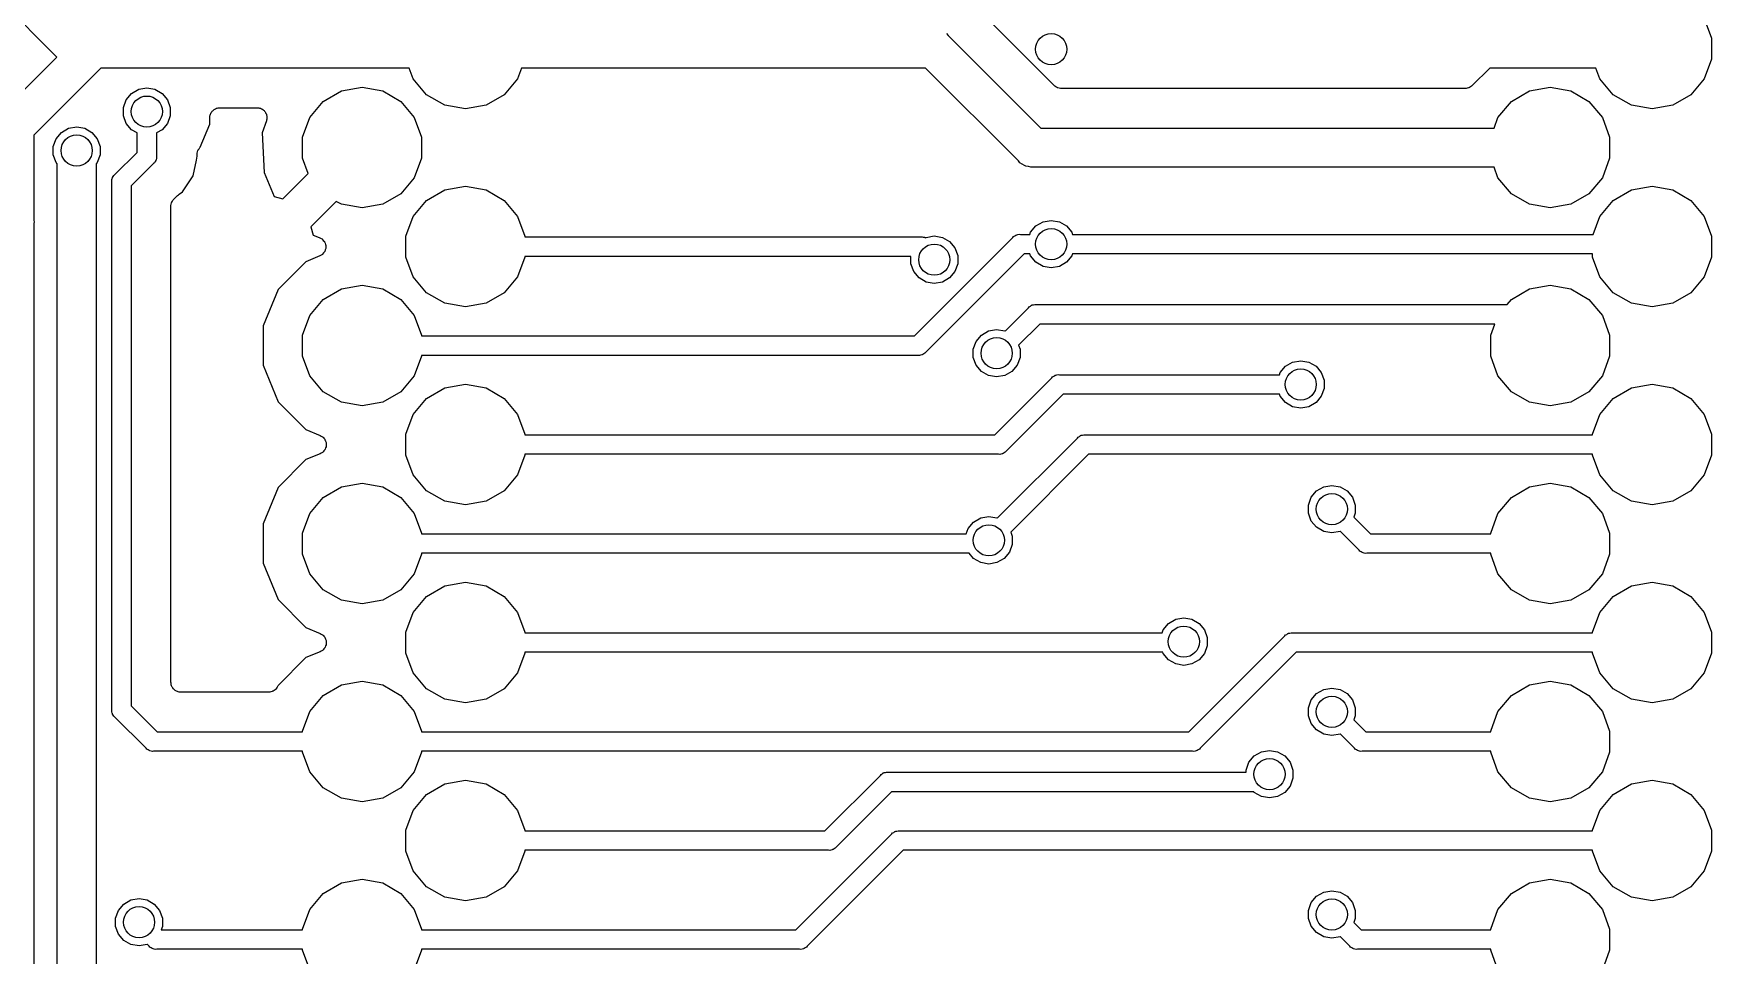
# Model space of a CAD drawing. Extents: x 61 to 194, y -153 to -61.
# Drawn here: x 172.65 to 194.17, y -91.03 to -79.2 of the extents above; entities that cross this region are included whole.
import ezdxf

# ---------------------------------------------------------------- set-up
doc = ezdxf.new("R2010")
doc.units = 0
doc.header["$MEASUREMENT"] = 0
doc.layers.add('BLACK', color=7, linetype='CONTINUOUS')

msp = doc.modelspace()

# ---------------------------------------------------------------- linework, layer by layer
at = {"layer": 'BLACK', "linetype": 'CONTINUOUS'}
for p, q in [((172.946, -79.5), (172.231, -78.7845)), ((185.498, -79.6263), (184.79, -78.9176)), ((194.076, -79.0051), (194.168, -79.2576)), ((184.355, -79.1975), (184.376, -79.2229)), ((184.376, -79.2229), (185.566, -80.412)), ((194.168, -79.2576), (194.168, -79.5264)), ((172.231, -80.2155), (172.946, -79.5)), ((185.504, -79.6334), (185.498, -79.6263)), ((194.168, -79.5264), (194.076, -79.7789)), ((173.512, -79.642), (172.65, -80.5036)), ((177.466, -79.642), (173.512, -79.642)), ((177.516, -79.7789), (177.466, -79.642)), ((177.689, -79.9847), (177.516, -79.7789)), ((178.856, -79.7789), (178.684, -79.9847)), ((178.906, -79.642), (178.856, -79.7789)), ((184.088, -79.642), (178.906, -79.642)), ((185.278, -80.8311), (184.088, -79.642)), ((185.507, -79.6349), (185.504, -79.6334)), ((185.739, -79.8668), (185.507, -79.6349)), ((191.324, -79.642), (191.099, -79.8668)), ((192.686, -79.642), (191.324, -79.642)), ((192.736, -79.7789), (192.686, -79.642)), ((192.909, -79.9847), (192.736, -79.7789)), ((194.076, -79.7789), (193.904, -79.9847)), ((173.8, -80.1471), (173.836, -80.0477)), ((173.836, -80.0477), (173.904, -79.9666)), ((173.904, -79.9666), (173.996, -79.9137)), ((173.996, -79.9137), (174.1, -79.8954)), ((174.1, -79.8954), (174.204, -79.9137)), ((174.204, -79.9137), (174.296, -79.9666)), ((174.296, -79.9666), (174.364, -80.0477)), ((174.364, -80.0477), (174.4, -80.1471)), ((176.363, -80.0693), (176.595, -79.9349)), ((176.595, -79.9349), (176.86, -79.8882)), ((176.86, -79.8882), (177.125, -79.9349)), ((177.125, -79.9349), (177.357, -80.0693)), ((177.922, -80.1191), (177.689, -79.9847)), ((178.684, -79.9847), (178.451, -80.1191)), ((185.743, -79.87), (185.739, -79.8668)), ((185.747, -79.8743), (185.743, -79.87)), ((185.761, -79.8826), (185.747, -79.8743)), ((185.775, -79.8921), (185.761, -79.8826)), ((185.78, -79.8935), (185.775, -79.8921)), ((185.785, -79.8963), (185.78, -79.8935)), ((185.801, -79.8992), (185.785, -79.8963)), ((185.818, -79.9035), (185.801, -79.8992)), ((185.823, -79.903), (185.818, -79.9035)), ((185.829, -79.904), (185.823, -79.903)), ((191.009, -79.904), (185.829, -79.904)), ((191.015, -79.903), (191.009, -79.904)), ((191.02, -79.9035), (191.015, -79.903)), ((191.036, -79.8992), (191.02, -79.9035)), ((191.053, -79.8963), (191.036, -79.8992)), ((191.058, -79.8935), (191.053, -79.8963)), ((191.063, -79.8921), (191.058, -79.8935)), ((191.077, -79.8826), (191.063, -79.8921)), ((191.091, -79.8743), (191.077, -79.8826)), ((191.095, -79.87), (191.091, -79.8743)), ((191.099, -79.8668), (191.095, -79.87)), ((191.603, -80.0693), (191.835, -79.9349)), ((191.835, -79.9349), (192.1, -79.8882)), ((192.1, -79.8882), (192.365, -79.9349)), ((192.365, -79.9349), (192.597, -80.0693)), ((193.142, -80.1191), (192.909, -79.9847)), ((193.904, -79.9847), (193.671, -80.1191)), ((173.8, -80.2529), (173.8, -80.1471)), ((173.836, -80.3523), (173.8, -80.2529)), ((174.4, -80.2529), (174.364, -80.3523)), ((174.4, -80.1471), (174.4, -80.2529)), ((174.908, -80.277), (174.91, -80.2661)), ((174.91, -80.2549), (174.914, -80.2445)), ((174.91, -80.2661), (174.91, -80.2549)), ((174.914, -80.2445), (174.916, -80.2336)), ((174.916, -80.2336), (174.921, -80.2239)), ((174.921, -80.2239), (174.925, -80.2135)), ((174.925, -80.2135), (174.932, -80.205)), ((174.932, -80.205), (174.938, -80.1954)), ((174.938, -80.1954), (174.946, -80.1882)), ((174.946, -80.1882), (174.953, -80.1797)), ((174.953, -80.1797), (174.963, -80.1742)), ((174.963, -80.1742), (174.971, -80.167)), ((174.971, -80.167), (174.982, -80.1632)), ((174.982, -80.1632), (174.992, -80.1577)), ((174.992, -80.1577), (175.003, -80.1557)), ((175.003, -80.1557), (175.013, -80.1519)), ((175.013, -80.1519), (175.024, -80.1519)), ((175.024, -80.1519), (175.035, -80.15)), ((175.035, -80.15), (175.514, -80.15)), ((175.514, -80.15), (175.525, -80.1519)), ((175.525, -80.1519), (175.535, -80.1518)), ((175.535, -80.1518), (175.546, -80.1557)), ((175.546, -80.1557), (175.558, -80.1577)), ((175.558, -80.1577), (175.567, -80.163)), ((175.567, -80.163), (175.577, -80.1666)), ((175.577, -80.1666), (175.586, -80.174)), ((175.586, -80.174), (175.596, -80.1797)), ((175.596, -80.1797), (175.603, -80.1879)), ((175.603, -80.1879), (175.611, -80.1947)), ((175.611, -80.1947), (175.617, -80.2047)), ((175.617, -80.2047), (175.624, -80.2135)), ((175.624, -80.2135), (175.628, -80.2236)), ((175.628, -80.2236), (175.633, -80.2328)), ((175.633, -80.2328), (175.635, -80.2441)), ((175.635, -80.2441), (175.639, -80.2549)), ((175.639, -80.2549), (175.639, -80.2657)), ((175.639, -80.2657), (175.641, -80.2762)), ((176.19, -80.2751), (176.363, -80.0693)), ((177.357, -80.0693), (177.53, -80.2751)), ((178.186, -80.1658), (177.922, -80.1191)), ((178.451, -80.1191), (178.186, -80.1658)), ((191.43, -80.2751), (191.603, -80.0693)), ((192.597, -80.0693), (192.77, -80.2751)), ((193.406, -80.1658), (193.142, -80.1191)), ((193.671, -80.1191), (193.406, -80.1658)), ((172.936, -80.5477), (173.004, -80.4666)), ((173.004, -80.4666), (173.096, -80.4137)), ((173.096, -80.4137), (173.2, -80.3954)), ((173.2, -80.3954), (173.304, -80.4137)), ((173.304, -80.4137), (173.396, -80.4666)), ((173.396, -80.4666), (173.464, -80.5477)), ((173.904, -80.4334), (173.836, -80.3523)), ((173.975, -80.4742), (173.904, -80.4334)), ((173.975, -80.7232), (173.975, -80.4742)), ((174.296, -80.4334), (174.225, -80.4742)), ((174.225, -80.4742), (174.225, -80.7695)), ((174.364, -80.3523), (174.296, -80.4334)), ((174.785, -80.6577), (174.908, -80.3607)), ((174.908, -80.3607), (174.908, -80.277)), ((175.634, -80.3197), (175.579, -80.4732)), ((175.579, -80.4732), (175.604, -80.9811)), ((175.636, -80.3091), (175.634, -80.3197)), ((175.639, -80.2991), (175.636, -80.3091)), ((175.641, -80.2762), (175.639, -80.2875)), ((175.639, -80.2875), (175.639, -80.2991)), ((176.098, -80.5276), (176.19, -80.2751)), ((177.53, -80.2751), (177.622, -80.5276)), ((185.566, -80.412), (191.38, -80.412)), ((191.38, -80.412), (191.43, -80.2751)), ((192.77, -80.2751), (192.862, -80.5276)), ((172.65, -80.5036), (172.65, -81.5891)), ((172.9, -80.6471), (172.936, -80.5477)), ((172.9, -80.7529), (172.9, -80.6471)), ((173.464, -80.5477), (173.5, -80.6471)), ((173.5, -80.6471), (173.5, -80.7529)), ((174.751, -80.7157), (174.755, -80.6983)), ((174.755, -80.6983), (174.758, -80.6949)), ((174.758, -80.6949), (174.759, -80.6909)), ((174.759, -80.6909), (174.77, -80.6769)), ((174.77, -80.6769), (174.781, -80.6622)), ((174.781, -80.6622), (174.785, -80.6577)), ((176.098, -80.7964), (176.098, -80.5276)), ((177.622, -80.5276), (177.622, -80.7964)), ((192.862, -80.5276), (192.862, -80.7964)), ((172.936, -80.8523), (172.9, -80.7529)), ((172.95, -80.8688), (172.936, -80.8523)), ((172.95, -91.2312), (172.95, -80.8688)), ((173.464, -80.8523), (173.45, -80.8688)), ((173.45, -80.8688), (173.45, -91.1927)), ((173.5, -80.7529), (173.464, -80.8523)), ((173.69, -81.0077), (173.975, -80.7232)), ((174.185, -80.8672), (173.9, -81.1518)), ((174.197, -80.8566), (174.185, -80.8672)), ((174.206, -80.8422), (174.197, -80.8566)), ((174.215, -80.8286), (174.206, -80.8422)), ((174.216, -80.8233), (174.215, -80.8286)), ((174.219, -80.8184), (174.216, -80.8233)), ((174.222, -80.8021), (174.219, -80.8184)), ((174.226, -80.7861), (174.222, -80.8021)), ((174.225, -80.7695), (174.226, -80.7861)), ((174.696, -81.022), (174.735, -80.8251)), ((174.735, -80.8251), (174.746, -80.7736)), ((174.735, -80.8251), (174.735, -80.8251)), ((174.744, -80.7409), (174.745, -80.7369)), ((174.745, -80.7588), (174.744, -80.7409)), ((174.745, -80.7327), (174.751, -80.7157)), ((174.745, -80.7369), (174.745, -80.7327)), ((174.746, -80.7736), (174.745, -80.7588)), ((176.17, -80.9932), (176.098, -80.7964)), ((177.622, -80.7964), (177.53, -81.0489)), ((185.299, -80.8565), (185.278, -80.8311)), ((185.328, -80.873), (185.299, -80.8565)), ((185.355, -80.8921), (185.328, -80.873)), ((185.366, -80.895), (185.355, -80.8921)), ((185.375, -80.9005), (185.366, -80.895)), ((185.408, -80.9063), (185.375, -80.9005)), ((185.44, -80.9149), (185.408, -80.9063)), ((185.473, -80.912), (185.44, -80.9149)), ((191.38, -80.912), (185.473, -80.912)), ((191.43, -81.0489), (191.38, -80.912)), ((192.862, -80.7964), (192.77, -81.0489)), ((173.649, -81.0889), (173.653, -81.0729)), ((173.65, -81.1054), (173.649, -81.0889)), ((173.65, -87.8695), (173.65, -81.1054)), ((173.653, -81.0729), (173.656, -81.0566)), ((173.656, -81.0566), (173.659, -81.0518)), ((173.659, -81.0518), (173.66, -81.0464)), ((173.66, -81.0464), (173.669, -81.0328)), ((173.669, -81.0328), (173.678, -81.0184)), ((173.678, -81.0184), (173.69, -81.0077)), ((174.556, -81.2314), (174.696, -81.022)), ((175.604, -80.9811), (175.731, -81.288)), ((175.843, -81.3199), (176.17, -80.9932)), ((177.53, -81.0489), (177.357, -81.2547)), ((191.603, -81.2547), (191.43, -81.0489)), ((192.77, -81.0489), (192.597, -81.2547)), ((173.9, -81.1518), (173.9, -87.8232)), ((174.42, -81.3611), (174.429, -81.3475)), ((174.429, -81.3475), (174.438, -81.3332)), ((174.438, -81.3332), (174.442, -81.3296)), ((174.442, -81.3296), (174.445, -81.325)), ((174.445, -81.325), (174.495, -81.2755)), ((174.495, -81.2755), (174.505, -81.2684)), ((174.505, -81.2684), (174.514, -81.2597)), ((174.514, -81.2597), (174.556, -81.2314)), ((175.731, -81.288), (175.843, -81.3199)), ((177.357, -81.2547), (177.125, -81.3891)), ((177.516, -81.5451), (177.689, -81.3393)), ((177.689, -81.3393), (177.922, -81.2049)), ((177.922, -81.2049), (178.186, -81.1582)), ((178.186, -81.1582), (178.451, -81.2049)), ((178.451, -81.2049), (178.684, -81.3393)), ((178.684, -81.3393), (178.856, -81.5451)), ((191.835, -81.3891), (191.603, -81.2547)), ((192.597, -81.2547), (192.365, -81.3891)), ((192.736, -81.5451), (192.909, -81.3393)), ((192.909, -81.3393), (193.142, -81.2049)), ((193.142, -81.2049), (193.406, -81.1582)), ((193.406, -81.1582), (193.671, -81.2049)), ((193.671, -81.2049), (193.904, -81.3393)), ((193.904, -81.3393), (194.076, -81.5451)), ((174.408, -81.4037), (174.413, -81.3877)), ((174.409, -81.4093), (174.408, -81.4037)), ((174.408, -81.4148), (174.409, -81.4093)), ((174.408, -87.522), (174.408, -81.4148)), ((174.413, -81.3877), (174.416, -81.3714)), ((174.416, -81.3714), (174.418, -81.3665)), ((174.418, -81.3665), (174.42, -81.3611)), ((176.53, -81.3513), (176.202, -81.6791)), ((176.595, -81.3891), (176.53, -81.3513)), ((176.86, -81.4358), (176.595, -81.3891)), ((177.125, -81.3891), (176.86, -81.4358)), ((177.424, -81.7976), (177.516, -81.5451)), ((178.856, -81.5451), (178.948, -81.7976)), ((192.1, -81.4358), (191.835, -81.3891)), ((192.365, -81.3891), (192.1, -81.4358)), ((192.653, -81.775), (192.736, -81.5451)), ((194.076, -81.5451), (194.168, -81.7976)), ((172.65, -81.5891), (172.653, -81.6221)), ((172.653, -81.6221), (172.65, -81.6329)), ((172.65, -81.6329), (172.65, -100.75)), ((176.202, -81.6791), (176.233, -81.7867)), ((185.257, -81.7807), (185.273, -81.7778)), ((185.273, -81.7778), (185.289, -81.7736)), ((185.289, -81.7736), (185.305, -81.775)), ((185.305, -81.775), (185.426, -81.775)), ((185.426, -81.775), (185.436, -81.7477)), ((185.436, -81.7477), (185.504, -81.6666)), ((185.504, -81.6666), (185.596, -81.6137)), ((185.596, -81.6137), (185.7, -81.5954)), ((185.7, -81.5954), (185.804, -81.6137)), ((185.804, -81.6137), (185.896, -81.6666)), ((185.896, -81.6666), (185.964, -81.7477)), ((185.964, -81.7477), (185.974, -81.775)), ((185.974, -81.775), (192.653, -81.775)), ((176.233, -81.7867), (176.312, -81.8149)), ((176.312, -81.8149), (176.329, -81.8247)), ((176.329, -81.8247), (176.347, -81.8338)), ((176.347, -81.8338), (176.348, -81.8355)), ((176.348, -81.8355), (176.35, -81.8367)), ((176.35, -81.8367), (176.363, -81.8517)), ((176.363, -81.8517), (176.377, -81.8663)), ((176.377, -81.8663), (176.377, -81.8685)), ((176.377, -81.8685), (176.379, -81.8703)), ((176.379, -81.8703), (176.386, -81.8888)), ((176.382, -81.9932), (176.381, -81.9951)), ((176.388, -81.9744), (176.382, -81.9932)), ((176.386, -81.8888), (176.393, -81.907)), ((176.395, -81.9558), (176.388, -81.9744)), ((176.393, -81.907), (176.393, -81.9094)), ((176.393, -81.9094), (176.394, -81.9117)), ((176.394, -81.9117), (176.394, -81.9314)), ((176.394, -81.9314), (176.395, -81.9511)), ((176.395, -81.9511), (176.395, -81.9534)), ((176.395, -81.9534), (176.395, -81.9558)), ((177.424, -82.0664), (177.424, -81.7976)), ((178.948, -81.7976), (178.948, -81.807)), ((178.948, -81.807), (184.027, -81.807)), ((183.946, -83.077), (185.208, -81.8155)), ((184.027, -81.807), (184.043, -81.8056)), ((184.043, -81.8056), (184.059, -81.8098)), ((184.059, -81.8098), (184.075, -81.8127)), ((184.075, -81.8127), (184.08, -81.8155)), ((184.08, -81.8155), (184.086, -81.817)), ((184.086, -81.817), (184.088, -81.8184)), ((184.088, -81.8184), (184.096, -81.8137)), ((184.096, -81.8137), (184.2, -81.7954)), ((184.2, -81.7954), (184.304, -81.8137)), ((184.304, -81.8137), (184.396, -81.8666)), ((184.396, -81.8666), (184.464, -81.9477)), ((184.464, -81.9477), (184.5, -82.0471)), ((185.208, -81.8155), (185.218, -81.8028)), ((185.218, -81.8028), (185.233, -81.7945)), ((185.233, -81.7945), (185.246, -81.785)), ((185.246, -81.785), (185.252, -81.7835)), ((185.252, -81.7835), (185.257, -81.7807)), ((194.168, -81.7976), (194.168, -82.0664)), ((176.141, -82.1253), (175.783, -82.4826)), ((176.318, -82.0519), (176.141, -82.1253)), ((176.335, -82.0413), (176.318, -82.0519)), ((176.352, -82.0313), (176.335, -82.0413)), ((176.353, -82.0295), (176.352, -82.0313)), ((176.355, -82.0282), (176.353, -82.0295)), ((176.367, -82.0125), (176.355, -82.0282)), ((176.38, -81.9973), (176.367, -82.0125)), ((176.381, -81.9951), (176.38, -81.9973)), ((177.516, -82.3189), (177.424, -82.0664)), ((178.948, -82.0664), (178.856, -82.3189)), ((183.9, -82.057), (178.948, -82.057)), ((178.948, -82.057), (178.948, -82.0664)), ((183.9, -82.1529), (183.9, -82.057)), ((183.936, -82.2523), (183.9, -82.1529)), ((185.352, -82.025), (184.09, -83.2865)), ((184.5, -82.1529), (184.464, -82.2523)), ((184.5, -82.0471), (184.5, -82.1529)), ((185.426, -82.025), (185.352, -82.025)), ((185.436, -82.0523), (185.426, -82.025)), ((185.504, -82.1334), (185.436, -82.0523)), ((185.596, -82.1863), (185.504, -82.1334)), ((185.7, -82.2046), (185.596, -82.1863)), ((185.804, -82.1863), (185.7, -82.2046)), ((185.896, -82.1334), (185.804, -82.1863)), ((185.964, -82.0523), (185.896, -82.1334)), ((185.974, -82.025), (185.964, -82.0523)), ((192.644, -82.025), (185.974, -82.025)), ((192.644, -82.0664), (192.644, -82.025)), ((192.736, -82.3189), (192.644, -82.0664)), ((194.168, -82.0664), (194.076, -82.3189)), ((177.689, -82.5247), (177.516, -82.3189)), ((178.856, -82.3189), (178.684, -82.5247)), ((184.004, -82.3334), (183.936, -82.2523)), ((184.096, -82.3863), (184.004, -82.3334)), ((184.2, -82.4046), (184.096, -82.3863)), ((184.304, -82.3863), (184.2, -82.4046)), ((184.396, -82.3334), (184.304, -82.3863)), ((184.464, -82.2523), (184.396, -82.3334)), ((192.909, -82.5247), (192.736, -82.3189)), ((194.076, -82.3189), (193.904, -82.5247)), ((175.783, -82.4826), (175.59, -82.9494)), ((176.19, -82.8151), (176.363, -82.6093)), ((176.363, -82.6093), (176.595, -82.4749)), ((176.595, -82.4749), (176.86, -82.4282)), ((176.86, -82.4282), (177.125, -82.4749)), ((177.125, -82.4749), (177.357, -82.6093)), ((177.357, -82.6093), (177.53, -82.8151)), ((177.922, -82.6591), (177.689, -82.5247)), ((178.684, -82.5247), (178.451, -82.6591)), ((191.547, -82.675), (191.603, -82.6093)), ((191.603, -82.6093), (191.835, -82.4749)), ((191.835, -82.4749), (192.1, -82.4282)), ((192.1, -82.4282), (192.365, -82.4749)), ((192.365, -82.4749), (192.597, -82.6093)), ((192.597, -82.6093), (192.77, -82.8151)), ((193.142, -82.6591), (192.909, -82.5247)), ((193.904, -82.5247), (193.671, -82.6591)), ((176.098, -83.0676), (176.19, -82.8151)), ((177.53, -82.8151), (177.622, -83.0676)), ((178.186, -82.7058), (177.922, -82.6591)), ((178.451, -82.6591), (178.186, -82.7058)), ((185.108, -83.0157), (185.408, -82.7155)), ((185.408, -82.7155), (185.418, -82.7028)), ((185.418, -82.7028), (185.433, -82.6945)), ((185.433, -82.6945), (185.446, -82.685)), ((185.446, -82.685), (185.452, -82.6835)), ((185.452, -82.6835), (185.457, -82.6807)), ((185.457, -82.6807), (185.473, -82.6778)), ((185.473, -82.6778), (185.489, -82.6736)), ((185.489, -82.6736), (185.505, -82.675)), ((185.505, -82.675), (191.547, -82.675)), ((192.77, -82.8151), (192.862, -83.0676)), ((193.406, -82.7058), (193.142, -82.6591)), ((193.671, -82.6591), (193.406, -82.7058)), ((175.59, -82.9494), (175.59, -83.4546)), ((176.098, -83.3364), (176.098, -83.0676)), ((177.622, -83.0676), (177.622, -83.077)), ((184.736, -83.1477), (184.804, -83.0666)), ((184.804, -83.0666), (184.896, -83.0137)), ((184.896, -83.0137), (185, -82.9954)), ((185, -82.9954), (185.104, -83.0137)), ((185.104, -83.0137), (185.108, -83.0157)), ((185.552, -82.925), (185.281, -83.1955)), ((191.39, -82.925), (185.552, -82.925)), ((191.338, -83.0676), (191.39, -82.925)), ((191.338, -83.3364), (191.338, -83.0676)), ((192.862, -83.0676), (192.862, -83.3364)), ((177.622, -83.077), (183.946, -83.077)), ((184.7, -83.2471), (184.736, -83.1477)), ((184.7, -83.3529), (184.7, -83.2471)), ((185.281, -83.1955), (185.3, -83.2471)), ((185.3, -83.2471), (185.3, -83.3529)), ((175.59, -83.4546), (175.783, -83.9214)), ((176.19, -83.5889), (176.098, -83.3364)), ((177.622, -83.3364), (177.53, -83.5889)), ((183.993, -83.327), (177.622, -83.327)), ((177.622, -83.327), (177.622, -83.3364)), ((184.009, -83.3284), (183.993, -83.327)), ((184.025, -83.3242), (184.009, -83.3284)), ((184.041, -83.3213), (184.025, -83.3242)), ((184.046, -83.3185), (184.041, -83.3213)), ((184.052, -83.317), (184.046, -83.3185)), ((184.065, -83.3075), (184.052, -83.317)), ((184.08, -83.2992), (184.065, -83.3075)), ((184.09, -83.2865), (184.08, -83.2992)), ((184.736, -83.4523), (184.7, -83.3529)), ((184.804, -83.5334), (184.736, -83.4523)), ((185.264, -83.4523), (185.196, -83.5334)), ((185.3, -83.3529), (185.264, -83.4523)), ((188.636, -83.5477), (188.704, -83.4666)), ((188.704, -83.4666), (188.796, -83.4137)), ((188.796, -83.4137), (188.9, -83.3954)), ((188.9, -83.3954), (189.004, -83.4137)), ((189.004, -83.4137), (189.096, -83.4666)), ((189.096, -83.4666), (189.164, -83.5477)), ((191.43, -83.5889), (191.338, -83.3364)), ((192.862, -83.3364), (192.77, -83.5889)), ((176.363, -83.7947), (176.19, -83.5889)), ((177.53, -83.5889), (177.357, -83.7947)), ((177.922, -83.7449), (178.186, -83.6982)), ((178.186, -83.6982), (178.451, -83.7449)), ((184.896, -83.5863), (184.804, -83.5334)), ((185, -83.6046), (184.896, -83.5863)), ((184.976, -84.347), (185.708, -83.6155)), ((185.104, -83.5863), (185, -83.6046)), ((185.196, -83.5334), (185.104, -83.5863)), ((185.708, -83.6155), (185.718, -83.6028)), ((185.718, -83.6028), (185.733, -83.5945)), ((185.733, -83.5945), (185.746, -83.585)), ((185.746, -83.585), (185.752, -83.5835)), ((185.752, -83.5835), (185.757, -83.5807)), ((185.757, -83.5807), (185.773, -83.5778)), ((185.773, -83.5778), (185.789, -83.5736)), ((185.789, -83.5736), (185.805, -83.575)), ((185.805, -83.575), (188.626, -83.575)), ((188.626, -83.575), (188.636, -83.5477)), ((189.164, -83.5477), (189.2, -83.6471)), ((189.2, -83.6471), (189.2, -83.7529)), ((191.603, -83.7947), (191.43, -83.5889)), ((192.77, -83.5889), (192.597, -83.7947)), ((193.142, -83.7449), (193.406, -83.6982)), ((193.406, -83.6982), (193.671, -83.7449)), ((175.783, -83.9214), (176.141, -84.2787)), ((176.595, -83.9291), (176.363, -83.7947)), ((176.86, -83.9758), (176.595, -83.9291)), ((177.125, -83.9291), (176.86, -83.9758)), ((177.357, -83.7947), (177.125, -83.9291)), ((177.516, -84.0851), (177.689, -83.8793)), ((177.689, -83.8793), (177.922, -83.7449)), ((178.451, -83.7449), (178.684, -83.8793)), ((178.684, -83.8793), (178.856, -84.0851)), ((185.852, -83.825), (185.12, -84.5565)), ((188.626, -83.825), (185.852, -83.825)), ((188.636, -83.8523), (188.626, -83.825)), ((188.704, -83.9334), (188.636, -83.8523)), ((189.164, -83.8523), (189.096, -83.9334)), ((189.2, -83.7529), (189.164, -83.8523)), ((191.835, -83.9291), (191.603, -83.7947)), ((192.1, -83.9758), (191.835, -83.9291)), ((192.365, -83.9291), (192.1, -83.9758)), ((192.597, -83.7947), (192.365, -83.9291)), ((192.736, -84.0851), (192.909, -83.8793)), ((192.909, -83.8793), (193.142, -83.7449)), ((193.671, -83.7449), (193.904, -83.8793)), ((193.904, -83.8793), (194.076, -84.0851)), ((177.424, -84.3376), (177.516, -84.0851)), ((178.856, -84.0851), (178.948, -84.3376)), ((188.796, -83.9863), (188.704, -83.9334)), ((188.9, -84.0046), (188.796, -83.9863)), ((189.004, -83.9863), (188.9, -84.0046)), ((189.096, -83.9334), (189.004, -83.9863)), ((192.644, -84.3376), (192.736, -84.0851)), ((194.076, -84.0851), (194.168, -84.3376)), ((176.141, -84.2787), (176.324, -84.3547)), ((176.324, -84.3547), (176.338, -84.3636)), ((177.424, -84.6064), (177.424, -84.3376)), ((178.948, -84.3376), (178.948, -84.347)), ((178.948, -84.347), (184.976, -84.347)), ((186.061, -84.3665), (186.074, -84.357)), ((186.074, -84.357), (186.08, -84.3555)), ((186.08, -84.3555), (186.085, -84.3527)), ((186.085, -84.3527), (186.101, -84.3498)), ((186.101, -84.3498), (186.117, -84.3456)), ((186.117, -84.3456), (186.133, -84.347)), ((186.133, -84.347), (192.644, -84.347)), ((192.644, -84.347), (192.644, -84.3376)), ((194.168, -84.3376), (194.168, -84.6064)), ((176.338, -84.3636), (176.353, -84.3712)), ((176.353, -84.5728), (176.338, -84.5804)), ((176.353, -84.3712), (176.357, -84.3754)), ((176.357, -84.5686), (176.353, -84.5728)), ((176.357, -84.3754), (176.361, -84.3784)), ((176.361, -84.5656), (176.357, -84.5686)), ((176.361, -84.3784), (176.371, -84.3915)), ((176.371, -84.5525), (176.361, -84.5656)), ((176.371, -84.3915), (176.383, -84.4038)), ((176.383, -84.5402), (176.371, -84.5525)), ((176.383, -84.4038), (176.385, -84.4089)), ((176.385, -84.5351), (176.383, -84.5402)), ((176.385, -84.4089), (176.388, -84.4134)), ((176.388, -84.5306), (176.385, -84.5351)), ((176.388, -84.4134), (176.393, -84.4292)), ((176.393, -84.5148), (176.388, -84.5306)), ((176.393, -84.4292), (176.4, -84.4445)), ((176.4, -84.4995), (176.393, -84.5148)), ((176.4, -84.4445), (176.4, -84.4501)), ((176.4, -84.4501), (176.401, -84.4554)), ((176.401, -84.4886), (176.4, -84.4939)), ((176.4, -84.4939), (176.4, -84.4995)), ((176.401, -84.4554), (176.401, -84.472)), ((176.401, -84.472), (176.401, -84.4886)), ((185.008, -85.4157), (186.036, -84.3875)), ((185.095, -84.5775), (185.082, -84.587)), ((185.11, -84.5692), (185.095, -84.5775)), ((185.12, -84.5565), (185.11, -84.5692)), ((186.036, -84.3875), (186.046, -84.3748)), ((186.046, -84.3748), (186.061, -84.3665)), ((176.141, -84.6653), (175.783, -85.0226)), ((176.324, -84.5893), (176.141, -84.6653)), ((176.338, -84.5804), (176.324, -84.5893)), ((177.516, -84.8589), (177.424, -84.6064)), ((178.948, -84.6064), (178.856, -84.8589)), ((185.023, -84.597), (178.948, -84.597)), ((178.948, -84.597), (178.948, -84.6064)), ((185.039, -84.5984), (185.023, -84.597)), ((185.055, -84.5942), (185.039, -84.5984)), ((185.071, -84.5913), (185.055, -84.5942)), ((185.076, -84.5885), (185.071, -84.5913)), ((185.082, -84.587), (185.076, -84.5885)), ((186.18, -84.597), (185.181, -85.5955)), ((192.644, -84.597), (186.18, -84.597)), ((192.644, -84.6064), (192.644, -84.597)), ((192.736, -84.8589), (192.644, -84.6064)), ((194.168, -84.6064), (194.076, -84.8589)), ((176.595, -85.0149), (176.86, -84.9682)), ((176.86, -84.9682), (177.125, -85.0149)), ((177.689, -85.0647), (177.516, -84.8589)), ((178.856, -84.8589), (178.684, -85.0647)), ((189.196, -85.0137), (189.3, -84.9954)), ((189.3, -84.9954), (189.404, -85.0137)), ((191.835, -85.0149), (192.1, -84.9682)), ((192.1, -84.9682), (192.365, -85.0149)), ((192.909, -85.0647), (192.736, -84.8589)), ((194.076, -84.8589), (193.904, -85.0647)), ((175.783, -85.0226), (175.59, -85.4894)), ((176.19, -85.3551), (176.363, -85.1493)), ((176.363, -85.1493), (176.595, -85.0149)), ((177.125, -85.0149), (177.357, -85.1493)), ((177.357, -85.1493), (177.53, -85.3551)), ((177.922, -85.1991), (177.689, -85.0647)), ((178.186, -85.2458), (177.922, -85.1991)), ((178.451, -85.1991), (178.186, -85.2458)), ((178.684, -85.0647), (178.451, -85.1991)), ((189, -85.2471), (189.036, -85.1477)), ((189.036, -85.1477), (189.104, -85.0666)), ((189.104, -85.0666), (189.196, -85.0137)), ((189.404, -85.0137), (189.496, -85.0666)), ((189.496, -85.0666), (189.564, -85.1477)), ((189.564, -85.1477), (189.6, -85.2471)), ((191.43, -85.3551), (191.603, -85.1493)), ((191.603, -85.1493), (191.835, -85.0149)), ((192.365, -85.0149), (192.597, -85.1493)), ((192.597, -85.1493), (192.77, -85.3551)), ((193.142, -85.1991), (192.909, -85.0647)), ((193.406, -85.2458), (193.142, -85.1991)), ((193.671, -85.1991), (193.406, -85.2458)), ((193.904, -85.0647), (193.671, -85.1991)), ((176.098, -85.6076), (176.19, -85.3551)), ((177.53, -85.3551), (177.622, -85.6076)), ((184.704, -85.4666), (184.796, -85.4137)), ((184.796, -85.4137), (184.9, -85.3954)), ((184.9, -85.3954), (185.004, -85.4137)), ((185.004, -85.4137), (185.008, -85.4157)), ((189, -85.3529), (189, -85.2471)), ((189.036, -85.4523), (189, -85.3529)), ((189.6, -85.3529), (189.581, -85.4045)), ((189.581, -85.4045), (189.794, -85.617)), ((189.6, -85.2471), (189.6, -85.3529)), ((191.338, -85.6076), (191.43, -85.3551)), ((192.77, -85.3551), (192.862, -85.6076)), ((175.59, -85.4894), (175.59, -85.9946)), ((176.098, -85.8764), (176.098, -85.6076)), ((177.622, -85.6076), (177.622, -85.617)), ((177.622, -85.617), (184.611, -85.617)), ((184.611, -85.617), (184.636, -85.5477)), ((184.636, -85.5477), (184.704, -85.4666)), ((185.181, -85.5955), (185.2, -85.6471)), ((185.2, -85.6471), (185.2, -85.7529)), ((189.104, -85.5334), (189.036, -85.4523)), ((189.196, -85.5863), (189.104, -85.5334)), ((189.3, -85.6046), (189.196, -85.5863)), ((189.404, -85.5863), (189.3, -85.6046)), ((189.408, -85.5843), (189.404, -85.5863)), ((189.65, -85.8265), (189.408, -85.5843)), ((189.794, -85.617), (191.338, -85.617)), ((191.338, -85.617), (191.338, -85.6076)), ((192.862, -85.6076), (192.862, -85.8764)), ((184.649, -85.867), (177.622, -85.867)), ((177.622, -85.867), (177.622, -85.8764)), ((184.704, -85.9334), (184.649, -85.867)), ((185.164, -85.8523), (185.096, -85.9334)), ((185.2, -85.7529), (185.164, -85.8523)), ((189.66, -85.8392), (189.65, -85.8265)), ((189.675, -85.8475), (189.66, -85.8392)), ((189.688, -85.857), (189.675, -85.8475)), ((189.694, -85.8585), (189.688, -85.857)), ((189.699, -85.8613), (189.694, -85.8585)), ((189.715, -85.8642), (189.699, -85.8613)), ((189.731, -85.8684), (189.715, -85.8642)), ((189.747, -85.867), (189.731, -85.8684)), ((191.338, -85.867), (189.747, -85.867)), ((191.338, -85.8764), (191.338, -85.867)), ((175.59, -85.9946), (175.783, -86.4614)), ((176.19, -86.1289), (176.098, -85.8764)), ((177.622, -85.8764), (177.53, -86.1289)), ((184.796, -85.9863), (184.704, -85.9334)), ((184.9, -86.0046), (184.796, -85.9863)), ((185.004, -85.9863), (184.9, -86.0046)), ((185.096, -85.9334), (185.004, -85.9863)), ((191.43, -86.1289), (191.338, -85.8764)), ((192.862, -85.8764), (192.77, -86.1289)), ((176.363, -86.3347), (176.19, -86.1289)), ((177.53, -86.1289), (177.357, -86.3347)), ((177.689, -86.4193), (177.922, -86.2849)), ((177.922, -86.2849), (178.186, -86.2382)), ((178.186, -86.2382), (178.451, -86.2849)), ((178.451, -86.2849), (178.684, -86.4193)), ((191.603, -86.3347), (191.43, -86.1289)), ((192.77, -86.1289), (192.597, -86.3347)), ((192.909, -86.4193), (193.142, -86.2849)), ((193.142, -86.2849), (193.406, -86.2382)), ((193.406, -86.2382), (193.671, -86.2849)), ((193.671, -86.2849), (193.904, -86.4193)), ((175.783, -86.4614), (176.141, -86.8187)), ((176.595, -86.4691), (176.363, -86.3347)), ((176.86, -86.5158), (176.595, -86.4691)), ((177.125, -86.4691), (176.86, -86.5158)), ((177.357, -86.3347), (177.125, -86.4691)), ((177.516, -86.6251), (177.689, -86.4193)), ((178.684, -86.4193), (178.856, -86.6251)), ((191.835, -86.4691), (191.603, -86.3347)), ((192.1, -86.5158), (191.835, -86.4691)), ((192.365, -86.4691), (192.1, -86.5158)), ((192.597, -86.3347), (192.365, -86.4691)), ((192.736, -86.6251), (192.909, -86.4193)), ((193.904, -86.4193), (194.076, -86.6251)), ((177.424, -86.8776), (177.516, -86.6251)), ((178.856, -86.6251), (178.948, -86.8776)), ((187.204, -86.7666), (187.296, -86.7137)), ((187.296, -86.7137), (187.4, -86.6954)), ((187.4, -86.6954), (187.504, -86.7137)), ((187.504, -86.7137), (187.596, -86.7666)), ((192.644, -86.8776), (192.736, -86.6251)), ((194.076, -86.6251), (194.168, -86.8776)), ((176.141, -86.8187), (176.324, -86.8947)), ((176.324, -86.8947), (176.338, -86.9036)), ((176.338, -86.9036), (176.353, -86.9112)), ((176.353, -86.9112), (176.357, -86.9154)), ((176.357, -86.9154), (176.361, -86.9184)), ((176.361, -86.9184), (176.371, -86.9315)), ((176.371, -86.9315), (176.383, -86.9438)), ((176.383, -86.9438), (176.385, -86.9489)), ((177.424, -87.1464), (177.424, -86.8776)), ((178.948, -86.8776), (178.948, -86.887)), ((178.948, -86.887), (187.122, -86.887)), ((187.122, -86.887), (187.136, -86.8477)), ((187.136, -86.8477), (187.204, -86.7666)), ((187.466, -88.157), (188.696, -86.9275)), ((187.596, -86.7666), (187.664, -86.8477)), ((187.664, -86.8477), (187.7, -86.9471)), ((188.696, -86.9275), (188.706, -86.9148)), ((188.706, -86.9148), (188.721, -86.9065)), ((188.721, -86.9065), (188.734, -86.897)), ((188.734, -86.897), (188.74, -86.8955)), ((188.74, -86.8955), (188.745, -86.8927)), ((188.745, -86.8927), (188.761, -86.8898)), ((188.761, -86.8898), (188.777, -86.8856)), ((188.777, -86.8856), (188.793, -86.887)), ((188.793, -86.887), (192.644, -86.887)), ((192.644, -86.887), (192.644, -86.8776)), ((194.168, -86.8776), (194.168, -87.1464)), ((176.324, -87.1293), (176.141, -87.2053)), ((176.338, -87.1204), (176.324, -87.1293)), ((176.353, -87.1128), (176.338, -87.1204)), ((176.357, -87.1086), (176.353, -87.1128)), ((176.361, -87.1056), (176.357, -87.1086)), ((176.371, -87.0925), (176.361, -87.1056)), ((176.383, -87.0802), (176.371, -87.0925)), ((176.385, -87.0751), (176.383, -87.0802)), ((176.385, -86.9489), (176.388, -86.9534)), ((176.388, -87.0706), (176.385, -87.0751)), ((176.388, -86.9534), (176.393, -86.9692)), ((176.393, -87.0548), (176.388, -87.0706)), ((176.393, -86.9692), (176.4, -86.9845)), ((176.4, -87.0395), (176.393, -87.0548)), ((176.4, -86.9845), (176.4, -86.9901)), ((176.4, -86.9901), (176.401, -86.9954)), ((176.401, -87.0286), (176.4, -87.0339)), ((176.4, -87.0339), (176.4, -87.0395)), ((176.401, -86.9954), (176.401, -87.012)), ((176.401, -87.012), (176.401, -87.0286)), ((177.516, -87.3989), (177.424, -87.1464)), ((178.948, -87.1464), (178.856, -87.3989)), ((187.131, -87.137), (178.948, -87.137)), ((178.948, -87.137), (178.948, -87.1464)), ((187.136, -87.1523), (187.131, -87.137)), ((187.204, -87.2334), (187.136, -87.1523)), ((187.664, -87.1523), (187.596, -87.2334)), ((188.84, -87.137), (187.61, -88.3665)), ((187.7, -87.0529), (187.664, -87.1523)), ((187.7, -86.9471), (187.7, -87.0529)), ((192.644, -87.137), (188.84, -87.137)), ((192.644, -87.1464), (192.644, -87.137)), ((192.736, -87.3989), (192.644, -87.1464)), ((194.168, -87.1464), (194.076, -87.3989)), ((176.141, -87.2053), (175.783, -87.5626)), ((187.296, -87.2863), (187.204, -87.2334)), ((187.4, -87.3046), (187.296, -87.2863)), ((187.504, -87.2863), (187.4, -87.3046)), ((187.596, -87.2334), (187.504, -87.2863)), ((174.41, -87.5329), (174.408, -87.522)), ((174.41, -87.5441), (174.41, -87.5329)), ((174.414, -87.5545), (174.41, -87.5441)), ((174.416, -87.5654), (174.414, -87.5545)), ((174.421, -87.5751), (174.416, -87.5654)), ((174.425, -87.5855), (174.421, -87.5751)), ((174.432, -87.594), (174.425, -87.5855)), ((175.773, -87.5855), (175.764, -87.5961)), ((175.776, -87.5776), (175.773, -87.5855)), ((175.78, -87.5706), (175.776, -87.5776)), ((175.783, -87.5626), (175.78, -87.5706)), ((176.363, -87.6893), (176.595, -87.5549)), ((176.595, -87.5549), (176.86, -87.5082)), ((176.86, -87.5082), (177.125, -87.5549)), ((177.125, -87.5549), (177.357, -87.6893)), ((177.689, -87.6047), (177.516, -87.3989)), ((178.856, -87.3989), (178.684, -87.6047)), ((191.603, -87.6893), (191.835, -87.5549)), ((191.835, -87.5549), (192.1, -87.5082)), ((192.1, -87.5082), (192.365, -87.5549)), ((192.365, -87.5549), (192.597, -87.6893)), ((192.909, -87.6047), (192.736, -87.3989)), ((194.076, -87.3989), (193.904, -87.6047)), ((174.438, -87.6036), (174.432, -87.594)), ((174.446, -87.6108), (174.438, -87.6036)), ((174.453, -87.6193), (174.446, -87.6108)), ((174.463, -87.6248), (174.453, -87.6193)), ((174.472, -87.632), (174.463, -87.6248)), ((174.482, -87.6358), (174.472, -87.632)), ((174.492, -87.6413), (174.482, -87.6358)), ((174.503, -87.6433), (174.492, -87.6413)), ((174.513, -87.6471), (174.503, -87.6433)), ((174.524, -87.6471), (174.513, -87.6471)), ((174.535, -87.649), (174.524, -87.6471)), ((175.663, -87.649), (174.535, -87.649)), ((175.671, -87.6475), (175.663, -87.649)), ((175.679, -87.6479), (175.671, -87.6475)), ((175.692, -87.6437), (175.679, -87.6479)), ((175.706, -87.6413), (175.692, -87.6437)), ((175.713, -87.6372), (175.706, -87.6413)), ((175.721, -87.6346), (175.713, -87.6372)), ((175.732, -87.6262), (175.721, -87.6346)), ((175.744, -87.6193), (175.732, -87.6262)), ((175.75, -87.6129), (175.744, -87.6193)), ((175.756, -87.6078), (175.75, -87.6129)), ((175.764, -87.5961), (175.756, -87.6078)), ((176.19, -87.8951), (176.363, -87.6893)), ((177.357, -87.6893), (177.53, -87.8951)), ((177.922, -87.7391), (177.689, -87.6047)), ((178.186, -87.7858), (177.922, -87.7391)), ((178.451, -87.7391), (178.186, -87.7858)), ((178.684, -87.6047), (178.451, -87.7391)), ((189, -87.8471), (189.036, -87.7477)), ((189.036, -87.7477), (189.104, -87.6666)), ((189.104, -87.6666), (189.196, -87.6137)), ((189.196, -87.6137), (189.3, -87.5954)), ((189.3, -87.5954), (189.404, -87.6137)), ((189.404, -87.6137), (189.496, -87.6666)), ((189.496, -87.6666), (189.564, -87.7477)), ((189.564, -87.7477), (189.6, -87.8471)), ((191.43, -87.8951), (191.603, -87.6893)), ((192.597, -87.6893), (192.77, -87.8951)), ((193.142, -87.7391), (192.909, -87.6047)), ((193.406, -87.7858), (193.142, -87.7391)), ((193.671, -87.7391), (193.406, -87.7858)), ((193.904, -87.6047), (193.671, -87.7391)), ((173.649, -87.8861), (173.65, -87.8695)), ((173.653, -87.9021), (173.649, -87.8861)), ((173.656, -87.9184), (173.653, -87.9021)), ((173.659, -87.9232), (173.656, -87.9184)), ((173.66, -87.9286), (173.659, -87.9232)), ((173.669, -87.9422), (173.66, -87.9286)), ((173.678, -87.9566), (173.669, -87.9422)), ((173.69, -87.9672), (173.678, -87.9566)), ((174.09, -88.3665), (173.69, -87.9672)), ((173.9, -87.8232), (174.234, -88.157)), ((176.098, -88.1476), (176.19, -87.8951)), ((177.53, -87.8951), (177.622, -88.1476)), ((189, -87.9529), (189, -87.8471)), ((189.036, -88.0523), (189, -87.9529)), ((189.6, -87.9529), (189.581, -88.0045)), ((189.581, -88.0045), (189.734, -88.157)), ((189.6, -87.8471), (189.6, -87.9529)), ((191.338, -88.1476), (191.43, -87.8951)), ((192.77, -87.8951), (192.862, -88.1476)), ((174.234, -88.157), (176.098, -88.157)), ((176.098, -88.157), (176.098, -88.1476)), ((177.622, -88.1476), (177.622, -88.157)), ((177.622, -88.157), (187.466, -88.157)), ((189.104, -88.1334), (189.036, -88.0523)), ((189.196, -88.1863), (189.104, -88.1334)), ((189.3, -88.2046), (189.196, -88.1863)), ((189.404, -88.1863), (189.3, -88.2046)), ((189.408, -88.1843), (189.404, -88.1863)), ((189.59, -88.3665), (189.408, -88.1843)), ((189.734, -88.157), (191.338, -88.157)), ((191.338, -88.157), (191.338, -88.1476)), ((192.862, -88.1476), (192.862, -88.4164)), ((174.1, -88.3792), (174.09, -88.3665)), ((174.115, -88.3875), (174.1, -88.3792)), ((174.128, -88.397), (174.115, -88.3875)), ((174.134, -88.3985), (174.128, -88.397)), ((174.139, -88.4013), (174.134, -88.3985)), ((174.155, -88.4042), (174.139, -88.4013)), ((174.171, -88.4084), (174.155, -88.4042)), ((174.187, -88.407), (174.171, -88.4084)), ((176.098, -88.407), (174.187, -88.407)), ((176.098, -88.4164), (176.098, -88.407)), ((176.19, -88.6689), (176.098, -88.4164)), ((177.622, -88.4164), (177.53, -88.6689)), ((187.513, -88.407), (177.622, -88.407)), ((177.622, -88.407), (177.622, -88.4164)), ((187.529, -88.4084), (187.513, -88.407)), ((187.545, -88.4042), (187.529, -88.4084)), ((187.561, -88.4013), (187.545, -88.4042)), ((187.566, -88.3985), (187.561, -88.4013)), ((187.572, -88.397), (187.566, -88.3985)), ((187.585, -88.3875), (187.572, -88.397)), ((187.6, -88.3792), (187.585, -88.3875)), ((187.61, -88.3665), (187.6, -88.3792)), ((188.304, -88.4666), (188.396, -88.4137)), ((188.396, -88.4137), (188.5, -88.3954)), ((188.5, -88.3954), (188.604, -88.4137)), ((188.604, -88.4137), (188.696, -88.4666)), ((189.6, -88.3792), (189.59, -88.3665)), ((189.615, -88.3875), (189.6, -88.3792)), ((189.628, -88.397), (189.615, -88.3875)), ((189.634, -88.3985), (189.628, -88.397)), ((189.639, -88.4013), (189.634, -88.3985)), ((189.655, -88.4042), (189.639, -88.4013)), ((189.671, -88.4084), (189.655, -88.4042)), ((189.687, -88.407), (189.671, -88.4084)), ((191.338, -88.407), (189.687, -88.407)), ((191.338, -88.4164), (191.338, -88.407)), ((191.43, -88.6689), (191.338, -88.4164)), ((192.862, -88.4164), (192.77, -88.6689)), ((188.2, -88.6471), (188.236, -88.5477)), ((188.2, -88.675), (188.2, -88.6471)), ((188.236, -88.5477), (188.304, -88.4666)), ((188.696, -88.4666), (188.764, -88.5477)), ((188.764, -88.5477), (188.8, -88.6471)), ((188.8, -88.6471), (188.8, -88.7529)), ((176.363, -88.8747), (176.19, -88.6689)), ((176.595, -89.0091), (176.363, -88.8747)), ((177.357, -88.8747), (177.125, -89.0091)), ((177.53, -88.6689), (177.357, -88.8747)), ((177.689, -88.9593), (177.922, -88.8249)), ((177.922, -88.8249), (178.186, -88.7782)), ((178.186, -88.7782), (178.451, -88.8249)), ((178.451, -88.8249), (178.684, -88.9593)), ((182.796, -89.427), (183.508, -88.7155)), ((183.508, -88.7155), (183.518, -88.7028)), ((183.518, -88.7028), (183.533, -88.6945)), ((183.533, -88.6945), (183.546, -88.685)), ((183.546, -88.685), (183.552, -88.6835)), ((183.552, -88.6835), (183.557, -88.6807)), ((183.557, -88.6807), (183.573, -88.6778)), ((183.573, -88.6778), (183.589, -88.6736)), ((183.589, -88.6736), (183.605, -88.675)), ((183.605, -88.675), (188.2, -88.675)), ((188.764, -88.8523), (188.696, -88.9334)), ((188.8, -88.7529), (188.764, -88.8523)), ((191.603, -88.8747), (191.43, -88.6689)), ((191.835, -89.0091), (191.603, -88.8747)), ((192.597, -88.8747), (192.365, -89.0091)), ((192.77, -88.6689), (192.597, -88.8747)), ((192.909, -88.9593), (193.142, -88.8249)), ((193.142, -88.8249), (193.406, -88.7782)), ((193.406, -88.7782), (193.671, -88.8249)), ((193.671, -88.8249), (193.904, -88.9593)), ((176.86, -89.0558), (176.595, -89.0091)), ((177.125, -89.0091), (176.86, -89.0558)), ((177.516, -89.1651), (177.689, -88.9593)), ((178.684, -88.9593), (178.856, -89.1651)), ((183.652, -88.925), (182.94, -89.6365)), ((188.297, -88.925), (183.652, -88.925)), ((188.304, -88.9334), (188.297, -88.925)), ((188.396, -88.9863), (188.304, -88.9334)), ((188.5, -89.0046), (188.396, -88.9863)), ((188.604, -88.9863), (188.5, -89.0046)), ((188.696, -88.9334), (188.604, -88.9863)), ((192.1, -89.0558), (191.835, -89.0091)), ((192.365, -89.0091), (192.1, -89.0558)), ((192.736, -89.1651), (192.909, -88.9593)), ((193.904, -88.9593), (194.076, -89.1651)), ((177.424, -89.4176), (177.516, -89.1651)), ((178.856, -89.1651), (178.948, -89.4176)), ((192.644, -89.4176), (192.736, -89.1651)), ((194.076, -89.1651), (194.168, -89.4176)), ((177.424, -89.6864), (177.424, -89.4176)), ((178.948, -89.4176), (178.948, -89.427)), ((178.948, -89.427), (182.796, -89.427)), ((182.426, -90.697), (183.656, -89.4675)), ((183.656, -89.4675), (183.666, -89.4548)), ((183.666, -89.4548), (183.681, -89.4465)), ((183.681, -89.4465), (183.694, -89.437)), ((183.694, -89.437), (183.7, -89.4355)), ((183.7, -89.4355), (183.705, -89.4327)), ((183.705, -89.4327), (183.721, -89.4298)), ((183.721, -89.4298), (183.737, -89.4256)), ((183.737, -89.4256), (183.753, -89.427)), ((183.753, -89.427), (192.644, -89.427)), ((192.644, -89.427), (192.644, -89.4176)), ((194.168, -89.4176), (194.168, -89.6864)), ((177.516, -89.9389), (177.424, -89.6864)), ((178.948, -89.6864), (178.856, -89.9389)), ((182.843, -89.677), (178.948, -89.677)), ((178.948, -89.677), (178.948, -89.6864)), ((183.8, -89.677), (182.57, -90.9065)), ((182.859, -89.6784), (182.843, -89.677)), ((182.875, -89.6742), (182.859, -89.6784)), ((182.891, -89.6713), (182.875, -89.6742)), ((182.896, -89.6685), (182.891, -89.6713)), ((182.902, -89.667), (182.896, -89.6685)), ((182.915, -89.6575), (182.902, -89.667)), ((182.93, -89.6492), (182.915, -89.6575)), ((182.94, -89.6365), (182.93, -89.6492)), ((192.644, -89.677), (183.8, -89.677)), ((192.644, -89.6864), (192.644, -89.677)), ((192.736, -89.9389), (192.644, -89.6864)), ((194.168, -89.6864), (194.076, -89.9389)), ((177.689, -90.1447), (177.516, -89.9389)), ((178.856, -89.9389), (178.684, -90.1447)), ((192.909, -90.1447), (192.736, -89.9389)), ((194.076, -89.9389), (193.904, -90.1447)), ((176.363, -90.2293), (176.595, -90.0949)), ((176.595, -90.0949), (176.86, -90.0482)), ((176.86, -90.0482), (177.125, -90.0949)), ((177.125, -90.0949), (177.357, -90.2293)), ((177.922, -90.2791), (177.689, -90.1447)), ((178.684, -90.1447), (178.451, -90.2791)), ((191.603, -90.2293), (191.835, -90.0949)), ((191.835, -90.0949), (192.1, -90.0482)), ((192.1, -90.0482), (192.365, -90.0949)), ((192.365, -90.0949), (192.597, -90.2293)), ((193.142, -90.2791), (192.909, -90.1447)), ((193.904, -90.1447), (193.671, -90.2791)), ((173.736, -90.4477), (173.804, -90.3666)), ((173.804, -90.3666), (173.896, -90.3137)), ((173.896, -90.3137), (174, -90.2954)), ((174, -90.2954), (174.104, -90.3137)), ((174.104, -90.3137), (174.196, -90.3666)), ((174.196, -90.3666), (174.264, -90.4477)), ((176.19, -90.4351), (176.363, -90.2293)), ((177.357, -90.2293), (177.53, -90.4351)), ((178.186, -90.3258), (177.922, -90.2791)), ((178.451, -90.2791), (178.186, -90.3258)), ((189, -90.4471), (189.036, -90.3477)), ((189.036, -90.3477), (189.104, -90.2666)), ((189.104, -90.2666), (189.196, -90.2137)), ((189.196, -90.2137), (189.3, -90.1954)), ((189.3, -90.1954), (189.404, -90.2137)), ((189.404, -90.2137), (189.496, -90.2666)), ((189.496, -90.2666), (189.564, -90.3477)), ((189.564, -90.3477), (189.6, -90.4471)), ((191.43, -90.4351), (191.603, -90.2293)), ((192.597, -90.2293), (192.77, -90.4351)), ((193.406, -90.3258), (193.142, -90.2791)), ((193.671, -90.2791), (193.406, -90.3258)), ((173.7, -90.5471), (173.736, -90.4477)), ((173.7, -90.6529), (173.7, -90.5471)), ((174.264, -90.4477), (174.3, -90.5471)), ((174.3, -90.5471), (174.3, -90.6529)), ((176.098, -90.6876), (176.19, -90.4351)), ((177.53, -90.4351), (177.622, -90.6876)), ((189, -90.5529), (189, -90.4471)), ((189.036, -90.6523), (189, -90.5529)), ((189.6, -90.5529), (189.581, -90.6045)), ((189.6, -90.4471), (189.6, -90.5529)), ((191.338, -90.6876), (191.43, -90.4351)), ((192.77, -90.4351), (192.862, -90.6876)), ((173.736, -90.7523), (173.7, -90.6529)), ((173.804, -90.8334), (173.736, -90.7523)), ((174.3, -90.6529), (174.284, -90.697)), ((174.284, -90.697), (176.098, -90.697)), ((176.098, -90.697), (176.098, -90.6876)), ((177.622, -90.6876), (177.622, -90.697)), ((177.622, -90.697), (182.426, -90.697)), ((189.104, -90.7334), (189.036, -90.6523)), ((189.196, -90.7863), (189.104, -90.7334)), ((189.3, -90.8046), (189.196, -90.7863)), ((189.404, -90.7863), (189.3, -90.8046)), ((189.408, -90.7843), (189.404, -90.7863)), ((189.53, -90.9065), (189.408, -90.7843)), ((189.581, -90.6045), (189.674, -90.697)), ((189.674, -90.697), (191.338, -90.697)), ((191.338, -90.697), (191.338, -90.6876)), ((192.862, -90.6876), (192.862, -90.9564)), ((173.896, -90.8863), (173.804, -90.8334)), ((174, -90.9046), (173.896, -90.8863)), ((174.104, -90.8863), (174, -90.9046)), ((174.108, -90.8843), (174.104, -90.8863)), ((174.13, -90.9065), (174.108, -90.8843)), ((174.14, -90.9192), (174.13, -90.9065)), ((174.155, -90.9275), (174.14, -90.9192)), ((174.168, -90.937), (174.155, -90.9275)), ((174.174, -90.9385), (174.168, -90.937)), ((174.179, -90.9413), (174.174, -90.9385)), ((174.195, -90.9442), (174.179, -90.9413)), ((174.211, -90.9484), (174.195, -90.9442)), ((174.227, -90.947), (174.211, -90.9484)), ((176.098, -90.947), (174.227, -90.947)), ((176.098, -90.9564), (176.098, -90.947)), ((176.19, -91.2089), (176.098, -90.9564)), ((177.622, -90.9564), (177.53, -91.2089)), ((182.473, -90.947), (177.622, -90.947)), ((177.622, -90.947), (177.622, -90.9564)), ((182.489, -90.9484), (182.473, -90.947)), ((182.505, -90.9442), (182.489, -90.9484)), ((182.521, -90.9413), (182.505, -90.9442)), ((182.526, -90.9385), (182.521, -90.9413)), ((182.532, -90.937), (182.526, -90.9385)), ((182.545, -90.9275), (182.532, -90.937)), ((182.56, -90.9192), (182.545, -90.9275)), ((182.57, -90.9065), (182.56, -90.9192)), ((189.54, -90.9192), (189.53, -90.9065)), ((189.555, -90.9275), (189.54, -90.9192)), ((189.568, -90.937), (189.555, -90.9275)), ((189.574, -90.9385), (189.568, -90.937)), ((189.579, -90.9413), (189.574, -90.9385)), ((189.595, -90.9442), (189.579, -90.9413)), ((189.611, -90.9484), (189.595, -90.9442)), ((189.627, -90.947), (189.611, -90.9484)), ((191.338, -90.947), (189.627, -90.947)), ((191.338, -90.9564), (191.338, -90.947)), ((191.43, -91.2089), (191.338, -90.9564)), ((192.862, -90.9564), (192.77, -91.2089))]:
    msp.add_line(p, q, dxfattribs=at)
at = {"layer": 'BLACK'}
for centre in [(185.7, -79.4), (174.1, -80.2), (173.2, -80.7), (185.7, -81.9), (184.2, -82.1), (185, -83.3), (188.9, -83.7), (189.3, -85.3), (184.9, -85.7), (187.4, -87), (189.3, -87.9), (188.5, -88.7), (189.3, -90.5), (174, -90.6)]:
    msp.add_circle(centre, 0.2, dxfattribs=at)

doc.saveas('drawing.dxf')
